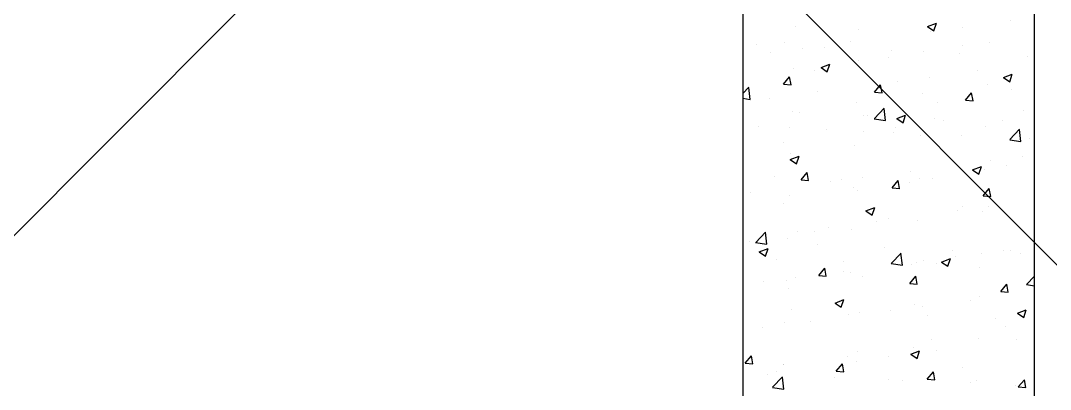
# Model space of a CAD drawing. Header units: millimetres. Extents: x 331487 to 517269, y 198509 to 399936.
# Drawn here: x 442335 to 443147, y 334468 to 334758 of the extents above; entities that cross this region are included whole.
import ezdxf

# ---------------------------------------------------------------- set-up
doc = ezdxf.new("R2010")
doc.units = ezdxf.units.MM
doc.header["$MEASUREMENT"] = 0
doc.layers.add('9th_Column', color=2, linetype='Continuous', lineweight=25)
doc.layers.add('COLUMN', color=6, linetype='Continuous')
doc.layers.add('FOOTING', color=5, linetype='Continuous')

msp = doc.modelspace()

# ---------------------------------------------------------------- linework, layer by layer
at = {"layer": '9th_Column'}
for p, q in [((442904.35, 338438.51), (442904.35, 332578.51)), ((443134.35, 332808.51), (443134.35, 338208.51))]:
    msp.add_line(p, q, dxfattribs=at)
at = {"layer": 'COLUMN', "color": 2, "linetype": 'Continuous'}
for p, q in [((443050.09, 334753.56), (443057.1, 334756.24)), ((443055.06, 334750.2), (443057.09, 334756.24)), ((443115.41, 334758.11), (443115.41, 334758.11)), ((442945.94, 334753.59), (442945.94, 334753.59)), ((442995.51, 334750.8), (442995.51, 334750.8)), ((443050.09, 334753.56), (443055.07, 334750.2)), ((443052.5, 334749.83), (443052.5, 334749.83)), ((443077.54, 334753.13), (443077.54, 334753.13)), ((442915.06, 334739.33), (442915.06, 334739.33)), ((442937.2, 334740.79), (442937.2, 334740.79)), ((442989.35, 334741.52), (442989.35, 334741.52)), ((443098.52, 334741.24), (443098.52, 334741.24)), ((442926.44, 334733.23), (442926.44, 334733.23)), ((442951.48, 334736.53), (442951.48, 334736.53)), ((442968.44, 334737.08), (442968.44, 334737.08)), ((443021.83, 334734.82), (443021.83, 334734.82)), ((443047.17, 334734.2), (443047.17, 334734.2)), ((443075.21, 334732.57), (443075.21, 334732.57)), ((443077.79, 334738.86), (443077.79, 334738.86)), ((442966.07, 334721.3), (442973.07, 334723.99)), ((442971.04, 334717.95), (442973.07, 334723.99)), ((442995.23, 334726.7), (442995.23, 334726.7)), ((443019.48, 334728.84), (443019.48, 334728.84)), ((443128.59, 334730.31), (443128.59, 334730.31)), ((442944.72, 334720.3), (442944.72, 334720.3)), ((442961.16, 334718.83), (442961.16, 334718.83)), ((442966.07, 334721.3), (442971.05, 334717.95)), ((443089.1, 334718.67), (443089.1, 334718.67)), ((443109.78, 334713.29), (443116.79, 334715.98)), ((443114.75, 334709.94), (443116.78, 334715.98)), ((442936.48, 334708.15), (442941.3, 334713.89)), ((442936.48, 334708.15), (442942.46, 334707.63)), ((442942.45, 334707.62), (442941.3, 334713.89)), ((443008.21, 334701.87), (443013.03, 334707.62)), ((443014.18, 334701.34), (443013.02, 334707.61)), ((443026.2, 334710.39), (443026.2, 334710.39)), ((443051.23, 334713.69), (443051.23, 334713.69)), ((443097.3, 334707.95), (443097.3, 334707.95)), ((443109.78, 334713.29), (443114.76, 334709.94)), ((442904.35, 334700.74), (442909.18, 334705.77)), ((442910.19, 334696.18), (442909.09, 334705.68)), ((442963.04, 334702.08), (442963.04, 334702.08)), ((443008.21, 334701.87), (443014.18, 334701.35)), ((443045.96, 334700.91), (443045.96, 334700.91)), ((443079.93, 334695.6), (443084.75, 334701.34)), ((443085.9, 334695.07), (443084.75, 334701.34)), ((443115.99, 334703.86), (443115.99, 334703.86)), ((442904.35, 334697.09), (442910.19, 334696.18)), ((442925.17, 334697.09), (442925.17, 334697.09)), ((442994.02, 334693.41), (442994.02, 334693.41)), ((443057.67, 334693.85), (443057.67, 334693.85)), ((443079.93, 334695.6), (443085.91, 334695.08)), ((442943.51, 334687.01), (442943.51, 334687.01)), ((442948.97, 334685.98), (442948.97, 334685.98)), ((442999.35, 334683.84), (442999.35, 334683.84)), ((443002.35, 334683.72), (443002.35, 334683.72)), ((443008.11, 334681.1), (443015.9, 334689.21)), ((443016.92, 334679.63), (443015.81, 334689.13)), ((443025.76, 334681.04), (443032.76, 334683.73)), ((443030.73, 334677.68), (443032.76, 334683.73)), ((443125.95, 334687.55), (443125.95, 334687.55)), ((442916.67, 334674.8), (442916.67, 334674.8)), ((443008.02, 334681.01), (443016.92, 334679.63)), ((443025.76, 334681.04), (443030.74, 334677.69)), ((443055.73, 334681.47), (443055.73, 334681.47)), ((443062.8, 334679.23), (443062.8, 334679.23)), ((443096.08, 334674.66), (443096.08, 334674.66)), ((443109.12, 334679.21), (443109.12, 334679.21)), ((442941.03, 334673.83), (442941.03, 334673.83)), ((442970.05, 334672.54), (442970.05, 334672.54)), ((442999.89, 334670.95), (442999.89, 334670.95)), ((443023.44, 334670.29), (443023.44, 334670.29)), ((443024.92, 334674.24), (443024.92, 334674.24)), ((443044.74, 334667.62), (443044.74, 334667.62)), ((443076.82, 334668.03), (443076.82, 334668.03)), ((443114.84, 334664.54), (443122.62, 334672.66)), ((443123.64, 334663.08), (443122.54, 334672.57)), ((442936.73, 334662.63), (442936.73, 334662.63)), ((442992.8, 334660.12), (442992.8, 334660.12)), ((443114.75, 334664.45), (443123.64, 334663.08)), ((443130.2, 334665.78), (443130.2, 334665.78)), ((442941.74, 334648.79), (442948.74, 334651.48)), ((442942.29, 334653.72), (442942.29, 334653.72)), ((442946.71, 334645.43), (442948.74, 334651.47)), ((443124.68, 334651.4), (443124.68, 334651.4)), ((442941.74, 334648.79), (442946.71, 334645.43)), ((443085.45, 334640.78), (443092.45, 334643.47)), ((443090.42, 334637.42), (443092.45, 334643.47)), ((443099.65, 334648.1), (443099.65, 334648.1)), ((443111.86, 334644.19), (443111.86, 334644.19)), ((442929.07, 334635.15), (442929.07, 334635.15)), ((442950.35, 334632.93), (442955.18, 334638.68)), ((442956.33, 334632.4), (442955.17, 334638.67)), ((442998.62, 334634.8), (442998.62, 334634.8)), ((443036.49, 334639.79), (443036.49, 334639.79)), ((443043.52, 334634.33), (443043.52, 334634.33)), ((443053.54, 334634.18), (443053.54, 334634.18)), ((443085.45, 334640.78), (443090.43, 334637.42)), ((443094.87, 334641.37), (443094.87, 334641.37)), ((442950.35, 334632.93), (442956.33, 334632.41)), ((442973.58, 334631.51), (442973.58, 334631.51)), ((442982.46, 334632.89), (442982.46, 334632.89)), ((442991.59, 334626.83), (442991.59, 334626.83)), ((443022.08, 334626.65), (443026.9, 334632.4)), ((443022.08, 334626.65), (443028.06, 334626.13)), ((443028.05, 334626.12), (443026.9, 334632.39)), ((443035.84, 334630.64), (443035.84, 334630.64)), ((443089.22, 334628.38), (443089.22, 334628.38)), ((443093.81, 334620.38), (443098.63, 334626.12)), ((443099.78, 334619.85), (443098.62, 334626.12)), ((442910.43, 334623.19), (442910.43, 334623.19)), ((442941.08, 334620.43), (442941.08, 334620.43)), ((442995.22, 334624.17), (442995.22, 334624.17)), ((443093.81, 334620.38), (443099.78, 334619.86)), ((442936.9, 334614.16), (442936.9, 334614.16)), ((443001.43, 334608.53), (443008.43, 334611.21)), ((443006.4, 334605.17), (443008.43, 334611.21)), ((443077.5, 334612.23), (443077.5, 334612.23)), ((443098.37, 334611.96), (443098.37, 334611.96)), ((443001.43, 334608.53), (443006.41, 334605.17)), ((443019.18, 334602.22), (443019.18, 334602.22)), ((443073.34, 334608.66), (443073.34, 334608.66)), ((443093.65, 334608.08), (443093.65, 334608.08)), ((442972.31, 334595.36), (442972.31, 334595.36)), ((442990.37, 334593.54), (442990.37, 334593.54)), ((443010.18, 334600.35), (443010.18, 334600.35)), ((443042.31, 334601.04), (443042.31, 334601.04)), ((442914.64, 334583.69), (442922.43, 334591.8)), ((442923.45, 334582.22), (442922.35, 334591.71)), ((442939.86, 334587.14), (442939.86, 334587.14)), ((442947.28, 334592.07), (442947.28, 334592.07)), ((442960.86, 334592.21), (442960.86, 334592.21)), ((442909.6, 334584.05), (442909.6, 334584.05)), ((442914.56, 334583.59), (442923.45, 334582.22)), ((442917.41, 334576.27), (442924.41, 334578.96)), ((442922.38, 334572.92), (442924.41, 334578.96)), ((442962.98, 334581.79), (442962.98, 334581.79)), ((443016.37, 334579.54), (443016.37, 334579.54)), ((443069.75, 334577.28), (443069.75, 334577.28)), ((443109.94, 334577.5), (443109.94, 334577.5)), ((443115.69, 334577.23), (443115.69, 334577.23)), ((442917.41, 334576.27), (442922.38, 334572.92)), ((442930.69, 334570.61), (442930.69, 334570.61)), ((443021.37, 334567.13), (443029.16, 334575.25)), ((443030.18, 334565.67), (443029.07, 334575.16)), ((443047.03, 334569.22), (443047.03, 334569.22)), ((443061.12, 334568.26), (443068.12, 334570.95)), ((443066.09, 334564.91), (443068.12, 334570.95)), ((443072.07, 334572.52), (443072.07, 334572.52)), ((443092.44, 334574.79), (443092.44, 334574.79)), ((443123.13, 334575.03), (443123.13, 334575.03)), ((442964.23, 334557.71), (442969.05, 334563.46)), ((442970.2, 334557.18), (442969.05, 334563.45)), ((442983.88, 334560.91), (442983.88, 334560.91)), ((442984.07, 334568.36), (442984.07, 334568.36)), ((443021.28, 334567.04), (443030.18, 334565.66)), ((443037.45, 334566.1), (443037.45, 334566.1)), ((443041.09, 334567.75), (443041.09, 334567.75)), ((443057.37, 334567.22), (443057.37, 334567.22)), ((443061.12, 334568.26), (443066.1, 334564.91)), ((443090.83, 334563.85), (443090.83, 334563.85)), ((442920.97, 334552.63), (442920.97, 334552.63)), ((442938.64, 334553.85), (442938.64, 334553.85)), ((442946, 334555.92), (442946, 334555.92)), ((442964.23, 334557.71), (442970.21, 334557.19)), ((442989.15, 334560.25), (442989.15, 334560.25)), ((442999.05, 334557.21), (442999.05, 334557.21)), ((443035.96, 334551.44), (443040.78, 334557.18)), ((443041.93, 334550.9), (443040.77, 334557.17)), ((443128.09, 334550.58), (443134.35, 334557.1)), ((442940.74, 334547.2), (442940.74, 334547.2)), ((443035.96, 334551.44), (443041.93, 334550.91)), ((443107.68, 334545.16), (443112.5, 334550.91)), ((443107.68, 334545.16), (443113.66, 334544.64)), ((443113.66, 334544.63), (443112.5, 334550.9)), ((443128.01, 334550.49), (443134.35, 334549.51)), ((442977.1, 334536.01), (442984.1, 334538.7)), ((442982.07, 334532.65), (442984.1, 334538.7)), ((443083.63, 334538.06), (443083.63, 334538.06)), ((443091.22, 334541.5), (443091.22, 334541.5)), ((442943.09, 334530.96), (442943.09, 334530.96)), ((442977.1, 334536.01), (442982.07, 334532.66)), ((442996.47, 334528.71), (442996.47, 334528.71)), ((443020.72, 334529.78), (443020.72, 334529.78)), ((443039.88, 334534.46), (443039.88, 334534.46)), ((443045.76, 334533.08), (443045.76, 334533.08)), ((443120.81, 334528), (443127.81, 334530.69)), ((443125.78, 334524.65), (443127.81, 334530.69)), ((442937.43, 334520.56), (442937.43, 334520.56)), ((442957.57, 334521.47), (442957.57, 334521.47)), ((442987.94, 334526.96), (442987.94, 334526.96)), ((443049.85, 334526.45), (443049.85, 334526.45)), ((443103.23, 334524.19), (443103.23, 334524.19)), ((443120.81, 334528), (443125.79, 334524.65)), ((442919.7, 334516.48), (442919.7, 334516.48)), ((443111.56, 334517.56), (443111.56, 334517.56)), ((443053.24, 334507.55), (443053.24, 334507.55)), ((443090, 334508.21), (443090, 334508.21)), ((443120.48, 334506.94), (443120.48, 334506.94)), ((442994.93, 334497.54), (442994.93, 334497.54)), ((443036.79, 334495.75), (443043.79, 334498.44)), ((443036.79, 334495.75), (443041.76, 334492.39)), ((443038.66, 334501.17), (443038.66, 334501.17)), ((443041.76, 334492.39), (443043.79, 334498.44)), ((443057.32, 334498.62), (443057.32, 334498.62)), ((442906.38, 334488.77), (442911.2, 334494.51)), ((442906.38, 334488.77), (442912.36, 334488.24)), ((442912.35, 334488.24), (442911.2, 334494.5)), ((442978.1, 334482.49), (442982.93, 334488.24)), ((442984.08, 334481.96), (442982.92, 334488.23)), ((442986.72, 334493.68), (442986.72, 334493.68)), ((442994.42, 334490.34), (442994.42, 334490.34)), ((443019.45, 334493.64), (443019.45, 334493.64)), ((442923.61, 334479.86), (442923.61, 334479.86)), ((442931.26, 334482.02), (442931.26, 334482.02)), ((442936.21, 334487.27), (442936.21, 334487.27)), ((442936.61, 334487.53), (442936.61, 334487.53)), ((442978.1, 334482.49), (442984.08, 334481.97)), ((443049.83, 334476.22), (443054.65, 334481.96)), ((443055.8, 334475.69), (443054.65, 334481.95)), ((443077.21, 334485.6), (443077.21, 334485.6)), ((442927.9, 334469.72), (442935.69, 334477.84)), ((442936.71, 334468.25), (442935.6, 334477.75)), ((442977, 334477.61), (442977, 334477.61)), ((443018.89, 334475.59), (443018.89, 334475.59)), ((443030.38, 334475.35), (443030.38, 334475.35)), ((443049.83, 334476.22), (443055.81, 334475.69)), ((443083.76, 334473.09), (443083.76, 334473.09)), ((443088.79, 334474.92), (443088.79, 334474.92)), ((443121.56, 334469.94), (443126.38, 334475.69)), ((443127.53, 334469.41), (443126.37, 334475.68)), ((442927.82, 334469.63), (442936.71, 334468.25)), ((443119.21, 334470.79), (443119.21, 334470.79)), ((443121.56, 334469.94), (443127.53, 334469.42))]:
    msp.add_line(p, q, dxfattribs=at)
at = {"layer": 'FOOTING'}
for p, q in [((442504.35, 334763.51), (441279.35, 333538.51)), ((442954.35, 334763.51), (444179.35, 333538.51))]:
    msp.add_line(p, q, dxfattribs=at)

doc.saveas('drawing.dxf')
